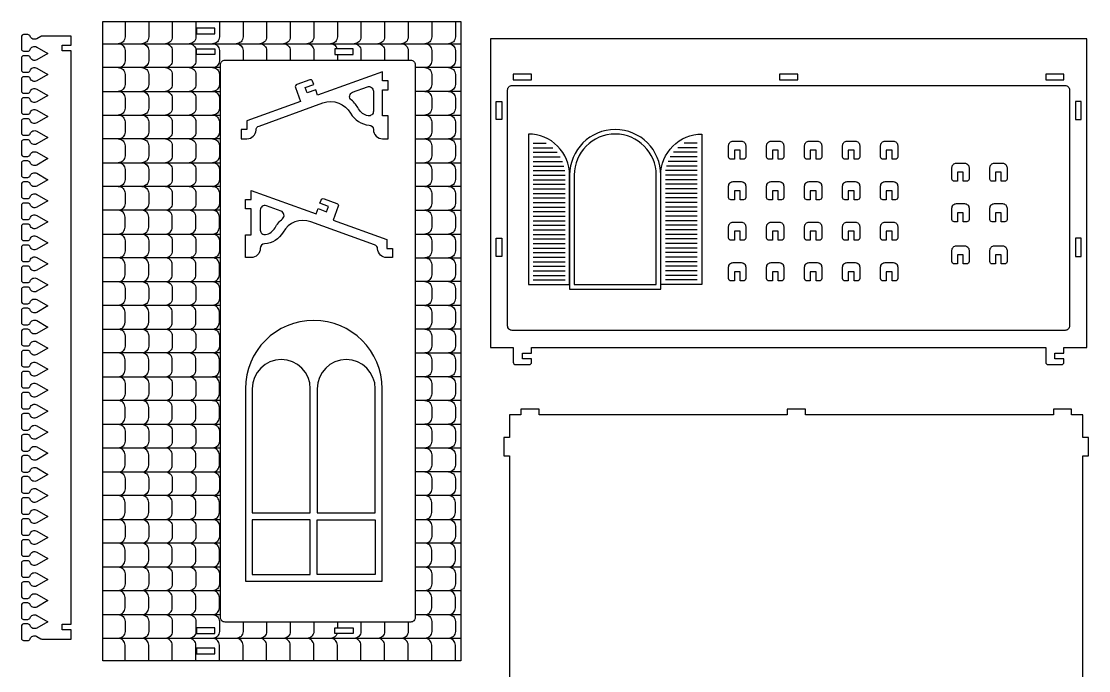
# Model space of a CAD drawing. Extents: x 3552 to 4690, y 1219 to 1952.
# Drawn here: x 4126 to 4688, y 1611 to 1952 of the extents above; entities that cross this region are included whole.
import ezdxf

# ---------------------------------------------------------------- set-up
doc = ezdxf.new("R2010")
doc.units = 0
doc.header["$MEASUREMENT"] = 0
doc.layers.add('LAYER1', color=18, linetype='CONTINUOUS')

msp = doc.modelspace()

# ---------------------------------------------------------------- linework, layer by layer
at = {"layer": 'LAYER1'}
for points in [[(4357.67, 1615.74), (4169.18, 1615.74), (4169.18, 1952.46), (4357.67, 1952.46)], [(4228.14, 1945.86), (4228.14, 1948.86), (4218.54, 1948.86), (4218.54, 1945.86)], [(4228.14, 1938.06), (4228.14, 1935.06), (4218.54, 1935.06), (4218.54, 1938.06)], [(4301.01, 1935.06), (4301.01, 1938.06), (4291.41, 1938.06), (4291.41, 1935.06)], [(4385.28, 1924.71), (4385.28, 1921.71), (4394.88, 1921.71), (4394.88, 1924.71)], [(4525.44, 1924.71), (4525.44, 1921.71), (4535.04, 1921.71), (4535.04, 1924.71)], [(4665.6, 1924.71), (4665.6, 1921.71), (4675.2, 1921.71), (4675.2, 1924.71)], [(4376.28, 1910.31), (4379.28, 1910.31), (4379.28, 1900.71), (4376.28, 1900.71)], [(4684.2, 1910.31), (4681.2, 1910.31), (4681.2, 1900.71), (4684.2, 1900.71)], [(4376.28, 1838.31), (4379.28, 1838.31), (4379.28, 1828.71), (4376.28, 1828.71)], [(4684.2, 1838.31), (4681.2, 1838.31), (4681.2, 1828.71), (4684.2, 1828.71)], [(4247.82, 1661.18), (4278.42, 1661.18), (4278.42, 1689.98), (4247.82, 1689.98)], [(4282.02, 1661.18), (4282.02, 1689.98), (4312.62, 1689.98), (4312.62, 1661.18)], [(4228.14, 1630.14), (4228.14, 1633.14), (4218.54, 1633.14), (4218.54, 1630.14)], [(4301.01, 1633.14), (4301.01, 1630.14), (4291.41, 1630.14), (4291.41, 1633.14)], [(4228.14, 1619.34), (4228.14, 1622.34), (4218.54, 1622.34), (4218.54, 1619.34)]]:
    msp.add_lwpolyline(points, close=True, dxfattribs=at)
for points in [[(4180.9, 1952.46), (4180.9, 1944.25, -0.414214), (4177.3, 1940.65)], [(4193.32, 1952.46), (4193.32, 1944.25, -0.414214), (4189.72, 1940.65)], [(4205.74, 1952.46), (4205.74, 1944.25, -0.414214), (4202.14, 1940.65)], [(4218.16, 1952.46), (4218.16, 1944.25, -0.414214), (4214.56, 1940.65)], [(4230.58, 1952.46), (4230.58, 1944.25, -0.414214), (4226.98, 1940.65)], [(4243, 1952.46), (4243, 1944.25, -0.414214), (4239.4, 1940.65)], [(4255.42, 1952.46), (4255.42, 1944.25, -0.414214), (4251.82, 1940.65)], [(4267.84, 1952.46), (4267.84, 1944.25, -0.414214), (4264.24, 1940.65)], [(4280.26, 1952.46), (4280.26, 1944.25, -0.414214), (4276.66, 1940.65)], [(4292.68, 1952.46), (4292.68, 1944.25, -0.414214), (4289.08, 1940.65)], [(4305.1, 1952.46), (4305.1, 1944.25, -0.414214), (4301.5, 1940.65)], [(4317.52, 1952.46), (4317.52, 1944.25, -0.414214), (4313.92, 1940.65)], [(4329.94, 1952.46), (4329.94, 1944.25, -0.414214), (4326.34, 1940.65)], [(4342.36, 1952.46), (4342.36, 1944.25, -0.414214), (4338.76, 1940.65)], [(4354.78, 1952.46), (4354.78, 1944.25, -0.414214), (4351.18, 1940.65)], [(4177.3, 1940.65, -0.414214), (4180.9, 1937.05), (4180.9, 1931.72, -0.414214), (4177.3, 1928.12)], [(4189.72, 1940.65, -0.414214), (4193.32, 1937.05), (4193.32, 1931.72, -0.414214), (4189.72, 1928.12)], [(4202.14, 1940.65, -0.414214), (4205.74, 1937.05), (4205.74, 1931.72, -0.414214), (4202.14, 1928.12)], [(4214.56, 1940.65, -0.414214), (4218.16, 1937.05), (4218.16, 1931.72, -0.414214), (4214.56, 1928.12)], [(4226.98, 1940.65, -0.414214), (4230.58, 1937.05), (4230.58, 1931.72, -0.414214), (4226.98, 1928.12)], [(4239.4, 1940.65, -0.414214), (4243, 1937.05), (4243, 1932.06)], [(4251.82, 1940.65, -0.414214), (4255.42, 1937.05), (4255.42, 1932.06)], [(4264.24, 1940.65, -0.414214), (4267.84, 1937.05), (4267.84, 1932.06)], [(4276.66, 1940.65, -0.414214), (4280.26, 1937.05), (4280.26, 1932.06)], [(4289.08, 1940.65, -0.332931), (4292.54, 1938.06)], [(4301.5, 1940.65, -0.414214), (4305.1, 1937.05), (4305.1, 1932.06)], [(4313.92, 1940.65, -0.414214), (4317.52, 1937.05), (4317.52, 1932.06)], [(4326.34, 1940.65, -0.414214), (4329.94, 1937.05), (4329.94, 1932.06)], [(4338.76, 1940.65, -0.414214), (4342.36, 1937.05), (4342.36, 1931.72, -0.414214), (4338.76, 1928.12)], [(4351.18, 1940.65, -0.414214), (4354.78, 1937.05), (4354.78, 1931.72, -0.414214), (4351.18, 1928.12)], [(4177.3, 1928.12, -0.414214), (4180.9, 1924.52), (4180.9, 1919.2, -0.414214), (4177.3, 1915.6)], [(4189.72, 1928.12, -0.414214), (4193.32, 1924.52), (4193.32, 1919.2, -0.414214), (4189.72, 1915.6)], [(4202.14, 1928.12, -0.414214), (4205.74, 1924.52), (4205.74, 1919.2, -0.414214), (4202.14, 1915.6)], [(4214.56, 1928.12, -0.414214), (4218.16, 1924.52), (4218.16, 1919.2, -0.414214), (4214.56, 1915.6)], [(4226.98, 1928.12, -0.414214), (4230.58, 1924.52), (4230.58, 1919.2, -0.414214), (4226.98, 1915.6)], [(4338.76, 1928.12, -0.414214), (4342.36, 1924.52), (4342.36, 1919.2, -0.414214), (4338.76, 1915.6)], [(4351.18, 1928.12, -0.414214), (4354.78, 1924.52), (4354.78, 1919.2, -0.414214), (4351.18, 1915.6)], [(4177.3, 1915.6, -0.414214), (4180.9, 1912), (4180.9, 1906.67, -0.414214), (4177.3, 1903.07)], [(4189.72, 1915.6, -0.414214), (4193.32, 1912), (4193.32, 1906.67, -0.414214), (4189.72, 1903.07)], [(4202.14, 1915.6, -0.414214), (4205.74, 1912), (4205.74, 1906.67, -0.414214), (4202.14, 1903.07)], [(4214.56, 1915.6, -0.414214), (4218.16, 1912), (4218.16, 1906.67, -0.414214), (4214.56, 1903.07)], [(4226.98, 1915.6, -0.414214), (4230.58, 1912), (4230.58, 1906.67, -0.414214), (4226.98, 1903.07)], [(4338.76, 1915.6, -0.414214), (4342.36, 1912), (4342.36, 1906.67, -0.414214), (4338.76, 1903.07)], [(4351.18, 1915.6, -0.414214), (4354.78, 1912), (4354.78, 1906.67, -0.414214), (4351.18, 1903.07)], [(4177.3, 1903.07, -0.414214), (4180.9, 1899.47), (4180.9, 1894.15, -0.414214), (4177.3, 1890.55)], [(4189.72, 1903.07, -0.414214), (4193.32, 1899.47), (4193.32, 1894.15, -0.414214), (4189.72, 1890.55)], [(4202.14, 1903.07, -0.414214), (4205.74, 1899.47), (4205.74, 1894.15, -0.414214), (4202.14, 1890.55)], [(4214.56, 1903.07, -0.414214), (4218.16, 1899.47), (4218.16, 1894.15, -0.414214), (4214.56, 1890.55)], [(4226.98, 1903.07, -0.414214), (4230.58, 1899.47), (4230.58, 1894.15, -0.414214), (4226.98, 1890.55)], [(4338.76, 1903.07, -0.414214), (4342.36, 1899.47), (4342.36, 1894.15, -0.414214), (4338.76, 1890.55)], [(4351.18, 1903.07, -0.414214), (4354.78, 1899.47), (4354.78, 1894.15, -0.414214), (4351.18, 1890.55)], [(4177.3, 1890.55, -0.414214), (4180.9, 1886.95), (4180.9, 1881.63, -0.414214), (4177.3, 1878.03)], [(4189.72, 1890.55, -0.414214), (4193.32, 1886.95), (4193.32, 1881.63, -0.414214), (4189.72, 1878.03)], [(4202.14, 1890.55, -0.414214), (4205.74, 1886.95), (4205.74, 1881.63, -0.414214), (4202.14, 1878.03)], [(4214.56, 1890.55, -0.414214), (4218.16, 1886.95), (4218.16, 1881.63, -0.414214), (4214.56, 1878.03)], [(4226.98, 1890.55, -0.414214), (4230.58, 1886.95), (4230.58, 1881.63, -0.414214), (4226.98, 1878.03)], [(4338.76, 1890.55, -0.414214), (4342.36, 1886.95), (4342.36, 1881.63, -0.414214), (4338.76, 1878.03)], [(4351.18, 1890.55, -0.414214), (4354.78, 1886.95), (4354.78, 1881.63, -0.414214), (4351.18, 1878.03)], [(4177.3, 1878.03, -0.414214), (4180.9, 1874.43), (4180.9, 1869.1, -0.414214), (4177.3, 1865.5)], [(4189.72, 1878.03, -0.414214), (4193.32, 1874.43), (4193.32, 1869.1, -0.414214), (4189.72, 1865.5)], [(4202.14, 1878.03, -0.414214), (4205.74, 1874.43), (4205.74, 1869.1, -0.414214), (4202.14, 1865.5)], [(4214.56, 1878.03, -0.414214), (4218.16, 1874.43), (4218.16, 1869.1, -0.414214), (4214.56, 1865.5)], [(4226.98, 1878.03, -0.414214), (4230.58, 1874.43), (4230.58, 1869.1, -0.414214), (4226.98, 1865.5)], [(4338.76, 1878.03, -0.414214), (4342.36, 1874.43), (4342.36, 1869.1, -0.414214), (4338.76, 1865.5)], [(4351.18, 1878.03, -0.414214), (4354.78, 1874.43), (4354.78, 1869.1, -0.414214), (4351.18, 1865.5)], [(4177.3, 1865.5, -0.414214), (4180.9, 1861.9), (4180.9, 1856.58, -0.414214), (4177.3, 1852.98)], [(4189.72, 1865.5, -0.414214), (4193.32, 1861.9), (4193.32, 1856.58, -0.414214), (4189.72, 1852.98)], [(4202.14, 1865.5, -0.414214), (4205.74, 1861.9), (4205.74, 1856.58, -0.414214), (4202.14, 1852.98)], [(4214.56, 1865.5, -0.414214), (4218.16, 1861.9), (4218.16, 1856.58, -0.414214), (4214.56, 1852.98)], [(4226.98, 1865.5, -0.414214), (4230.58, 1861.9), (4230.58, 1856.58, -0.414214), (4226.98, 1852.98)], [(4338.76, 1865.5, -0.414214), (4342.36, 1861.9), (4342.36, 1856.58, -0.414214), (4338.76, 1852.98)], [(4351.18, 1865.5, -0.414214), (4354.78, 1861.9), (4354.78, 1856.58, -0.414214), (4351.18, 1852.98)], [(4177.3, 1840.46, 0.414214), (4180.9, 1844.06), (4180.9, 1849.38, 0.414214), (4177.3, 1852.98)], [(4189.72, 1840.46, 0.414214), (4193.32, 1844.06), (4193.32, 1849.38, 0.414214), (4189.72, 1852.98)], [(4202.14, 1840.46, 0.414214), (4205.74, 1844.06), (4205.74, 1849.38, 0.414214), (4202.14, 1852.98)], [(4214.56, 1840.46, 0.414214), (4218.16, 1844.06), (4218.16, 1849.38, 0.414214), (4214.56, 1852.98)], [(4226.98, 1840.46, 0.414214), (4230.58, 1844.06), (4230.58, 1849.38, 0.414214), (4226.98, 1852.98)], [(4338.76, 1852.98, -0.414214), (4342.36, 1849.38), (4342.36, 1844.06, -0.414214), (4338.76, 1840.46)], [(4351.18, 1852.98, -0.414214), (4354.78, 1849.38), (4354.78, 1844.06, -0.414214), (4351.18, 1840.46)], [(4177.3, 1840.46, -0.414214), (4180.9, 1836.86), (4180.9, 1831.53, -0.414214), (4177.3, 1827.93)], [(4189.72, 1840.46, -0.414214), (4193.32, 1836.86), (4193.32, 1831.53, -0.414214), (4189.72, 1827.93)], [(4202.14, 1840.46, -0.414214), (4205.74, 1836.86), (4205.74, 1831.53, -0.414214), (4202.14, 1827.93)], [(4214.56, 1840.46, -0.414214), (4218.16, 1836.86), (4218.16, 1831.53, -0.414214), (4214.56, 1827.93)], [(4226.98, 1840.46, -0.414214), (4230.58, 1836.86), (4230.58, 1831.53, -0.414214), (4226.98, 1827.93)], [(4338.76, 1840.46, -0.414214), (4342.36, 1836.86), (4342.36, 1831.53, -0.414214), (4338.76, 1827.93)], [(4351.18, 1840.46, -0.414214), (4354.78, 1836.86), (4354.78, 1831.53, -0.414214), (4351.18, 1827.93)], [(4177.3, 1815.41, 0.414214), (4180.9, 1819.01), (4180.9, 1824.33, 0.414214), (4177.3, 1827.93)], [(4189.72, 1815.41, 0.414214), (4193.32, 1819.01), (4193.32, 1824.33, 0.414214), (4189.72, 1827.93)], [(4202.14, 1815.41, 0.414214), (4205.74, 1819.01), (4205.74, 1824.33, 0.414214), (4202.14, 1827.93)], [(4214.56, 1815.41, 0.414214), (4218.16, 1819.01), (4218.16, 1824.33, 0.414214), (4214.56, 1827.93)], [(4226.98, 1815.41, 0.414214), (4230.58, 1819.01), (4230.58, 1824.33, 0.414214), (4226.98, 1827.93)], [(4338.76, 1827.93, -0.414214), (4342.36, 1824.33), (4342.36, 1819.01, -0.414214), (4338.76, 1815.41)], [(4351.18, 1827.93, -0.414214), (4354.78, 1824.33), (4354.78, 1819.01, -0.414214), (4351.18, 1815.41)], [(4177.3, 1815.41, -0.414214), (4180.9, 1811.81), (4180.9, 1806.48, -0.414214), (4177.3, 1802.88)], [(4189.72, 1815.41, -0.414214), (4193.32, 1811.81), (4193.32, 1806.48, -0.414214), (4189.72, 1802.88)], [(4202.14, 1815.41, -0.414214), (4205.74, 1811.81), (4205.74, 1806.48, -0.414214), (4202.14, 1802.88)], [(4214.56, 1815.41, -0.414214), (4218.16, 1811.81), (4218.16, 1806.48, -0.414214), (4214.56, 1802.88)], [(4226.98, 1815.41, -0.414214), (4230.58, 1811.81), (4230.58, 1806.48, -0.414214), (4226.98, 1802.88)], [(4338.76, 1815.41, -0.414214), (4342.36, 1811.81), (4342.36, 1806.48, -0.414214), (4338.76, 1802.88)], [(4351.18, 1815.41, -0.414214), (4354.78, 1811.81), (4354.78, 1806.48, -0.414214), (4351.18, 1802.88)], [(4177.3, 1790.36, 0.414214), (4180.9, 1793.96), (4180.9, 1799.28, 0.414214), (4177.3, 1802.88)], [(4189.72, 1790.36, 0.414214), (4193.32, 1793.96), (4193.32, 1799.28, 0.414214), (4189.72, 1802.88)], [(4202.14, 1790.36, 0.414214), (4205.74, 1793.96), (4205.74, 1799.28, 0.414214), (4202.14, 1802.88)], [(4214.56, 1790.36, 0.414214), (4218.16, 1793.96), (4218.16, 1799.28, 0.414214), (4214.56, 1802.88)], [(4226.98, 1790.36, 0.414214), (4230.58, 1793.96), (4230.58, 1799.28, 0.414214), (4226.98, 1802.88)], [(4338.76, 1802.88, -0.414214), (4342.36, 1799.28), (4342.36, 1793.96, -0.414214), (4338.76, 1790.36)], [(4351.18, 1802.88, -0.414214), (4354.78, 1799.28), (4354.78, 1793.96, -0.414214), (4351.18, 1790.36)], [(4177.3, 1790.36, -0.414214), (4180.9, 1786.76), (4180.9, 1781.44, -0.414214), (4177.3, 1777.84)], [(4189.72, 1790.36, -0.414214), (4193.32, 1786.76), (4193.32, 1781.44, -0.414214), (4189.72, 1777.84)], [(4202.14, 1790.36, -0.414214), (4205.74, 1786.76), (4205.74, 1781.44, -0.414214), (4202.14, 1777.84)], [(4214.56, 1790.36, -0.414214), (4218.16, 1786.76), (4218.16, 1781.44, -0.414214), (4214.56, 1777.84)], [(4226.98, 1790.36, -0.414214), (4230.58, 1786.76), (4230.58, 1781.44, -0.414214), (4226.98, 1777.84)], [(4338.76, 1790.36, -0.414214), (4342.36, 1786.76), (4342.36, 1781.44, -0.414214), (4338.76, 1777.84)], [(4351.18, 1790.36, -0.414214), (4354.78, 1786.76), (4354.78, 1781.44, -0.414214), (4351.18, 1777.84)], [(4177.3, 1765.31, 0.414214), (4180.9, 1768.91), (4180.9, 1774.24, 0.414214), (4177.3, 1777.84)], [(4189.72, 1765.31, 0.414214), (4193.32, 1768.91), (4193.32, 1774.24, 0.414214), (4189.72, 1777.84)], [(4202.14, 1765.31, 0.414214), (4205.74, 1768.91), (4205.74, 1774.24, 0.414214), (4202.14, 1777.84)], [(4214.56, 1765.31, 0.414214), (4218.16, 1768.91), (4218.16, 1774.24, 0.414214), (4214.56, 1777.84)], [(4226.98, 1765.31, 0.414214), (4230.58, 1768.91), (4230.58, 1774.24, 0.414214), (4226.98, 1777.84)], [(4338.76, 1777.84, -0.414214), (4342.36, 1774.24), (4342.36, 1768.91, -0.414214), (4338.76, 1765.31)], [(4351.18, 1777.84, -0.414214), (4354.78, 1774.24), (4354.78, 1768.91, -0.414214), (4351.18, 1765.31)], [(4177.3, 1765.31, -0.414214), (4180.9, 1761.71), (4180.9, 1756.39, -0.414214), (4177.3, 1752.79)], [(4189.72, 1765.31, -0.414214), (4193.32, 1761.71), (4193.32, 1756.39, -0.414214), (4189.72, 1752.79)], [(4202.14, 1765.31, -0.414214), (4205.74, 1761.71), (4205.74, 1756.39, -0.414214), (4202.14, 1752.79)], [(4214.56, 1765.31, -0.414214), (4218.16, 1761.71), (4218.16, 1756.39, -0.414214), (4214.56, 1752.79)], [(4226.98, 1752.79, 0.414214), (4230.58, 1756.39), (4230.58, 1761.71, 0.414214), (4226.98, 1765.31)], [(4338.76, 1765.31, -0.414214), (4342.36, 1761.71), (4342.36, 1756.39, -0.414214), (4338.76, 1752.79)], [(4351.18, 1765.31, -0.414214), (4354.78, 1761.71), (4354.78, 1756.39, -0.414214), (4351.18, 1752.79)], [(4177.3, 1740.26, 0.414214), (4180.9, 1743.86), (4180.9, 1749.19, 0.414214), (4177.3, 1752.79)], [(4189.72, 1740.26, 0.414214), (4193.32, 1743.86), (4193.32, 1749.19, 0.414214), (4189.72, 1752.79)], [(4202.14, 1740.26, 0.414214), (4205.74, 1743.86), (4205.74, 1749.19, 0.414214), (4202.14, 1752.79)], [(4214.56, 1740.26, 0.414214), (4218.16, 1743.86), (4218.16, 1749.19, 0.414214), (4214.56, 1752.79)], [(4226.98, 1740.26, 0.414214), (4230.58, 1743.86), (4230.58, 1749.19, 0.414214), (4226.98, 1752.79)], [(4338.76, 1752.79, -0.414214), (4342.36, 1749.19), (4342.36, 1743.86, -0.414214), (4338.76, 1740.26)], [(4351.18, 1752.79, -0.414214), (4354.78, 1749.19), (4354.78, 1743.86, -0.414214), (4351.18, 1740.26)], [(4177.3, 1740.26, -0.414214), (4180.9, 1736.66), (4180.9, 1731.34, -0.414214), (4177.3, 1727.74)], [(4189.72, 1740.26, -0.414214), (4193.32, 1736.66), (4193.32, 1731.34, -0.414214), (4189.72, 1727.74)], [(4202.14, 1740.26, -0.414214), (4205.74, 1736.66), (4205.74, 1731.34, -0.414214), (4202.14, 1727.74)], [(4214.56, 1740.26, -0.414214), (4218.16, 1736.66), (4218.16, 1731.34, -0.414214), (4214.56, 1727.74)], [(4226.98, 1740.26, -0.414214), (4230.58, 1736.66), (4230.58, 1731.34, -0.414214), (4226.98, 1727.74)], [(4338.76, 1740.26, -0.414214), (4342.36, 1736.66), (4342.36, 1731.34, -0.414214), (4338.76, 1727.74)], [(4351.18, 1740.26, -0.414214), (4354.78, 1736.66), (4354.78, 1731.34, -0.414214), (4351.18, 1727.74)], [(4177.3, 1715.22, 0.414214), (4180.9, 1718.82), (4180.9, 1724.14, 0.414214), (4177.3, 1727.74)], [(4189.72, 1715.22, 0.414214), (4193.32, 1718.82), (4193.32, 1724.14, 0.414214), (4189.72, 1727.74)], [(4202.14, 1715.22, 0.414214), (4205.74, 1718.82), (4205.74, 1724.14, 0.414214), (4202.14, 1727.74)], [(4214.56, 1715.22, 0.414214), (4218.16, 1718.82), (4218.16, 1724.14, 0.414214), (4214.56, 1727.74)], [(4226.98, 1715.22, 0.414214), (4230.58, 1718.82), (4230.58, 1724.14, 0.414214), (4226.98, 1727.74)], [(4338.76, 1727.74, -0.414214), (4342.36, 1724.14), (4342.36, 1718.82, -0.414214), (4338.76, 1715.22)], [(4351.18, 1727.74, -0.414214), (4354.78, 1724.14), (4354.78, 1718.82, -0.414214), (4351.18, 1715.22)], [(4177.3, 1715.22, -0.414214), (4180.9, 1711.62), (4180.9, 1706.29, -0.414214), (4177.3, 1702.69)], [(4189.72, 1715.22, -0.414214), (4193.32, 1711.62), (4193.32, 1706.29, -0.414214), (4189.72, 1702.69)], [(4202.14, 1715.22, -0.414214), (4205.74, 1711.62), (4205.74, 1706.29, -0.414214), (4202.14, 1702.69)], [(4214.56, 1715.22, -0.414214), (4218.16, 1711.62), (4218.16, 1706.29, -0.414214), (4214.56, 1702.69)], [(4226.98, 1715.22, -0.414214), (4230.58, 1711.62), (4230.58, 1706.29, -0.414214), (4226.98, 1702.69)], [(4338.76, 1715.22, -0.414214), (4342.36, 1711.62), (4342.36, 1706.29, -0.414214), (4338.76, 1702.69)], [(4351.18, 1715.22, -0.414214), (4354.78, 1711.62), (4354.78, 1706.29, -0.414214), (4351.18, 1702.69)], [(4177.3, 1690.17, 0.414214), (4180.9, 1693.77), (4180.9, 1699.09, 0.414214), (4177.3, 1702.69)], [(4189.72, 1690.17, 0.414214), (4193.32, 1693.77), (4193.32, 1699.09, 0.414214), (4189.72, 1702.69)], [(4202.14, 1690.17, 0.414214), (4205.74, 1693.77), (4205.74, 1699.09, 0.414214), (4202.14, 1702.69)], [(4214.56, 1690.17, 0.414214), (4218.16, 1693.77), (4218.16, 1699.09, 0.414214), (4214.56, 1702.69)], [(4226.98, 1690.17, 0.414214), (4230.58, 1693.77), (4230.58, 1699.09, 0.414214), (4226.98, 1702.69)], [(4338.76, 1690.17, 0.414214), (4342.36, 1693.77), (4342.36, 1699.09, 0.414214), (4338.76, 1702.69)], [(4351.18, 1690.17, 0.414214), (4354.78, 1693.77), (4354.78, 1699.09, 0.414214), (4351.18, 1702.69)], [(4177.3, 1690.17, -0.414214), (4180.9, 1686.57), (4180.9, 1681.25, -0.414214), (4177.3, 1677.65)], [(4189.72, 1690.17, -0.414214), (4193.32, 1686.57), (4193.32, 1681.25, -0.414214), (4189.72, 1677.65)], [(4202.14, 1690.17, -0.414214), (4205.74, 1686.57), (4205.74, 1681.25, -0.414214), (4202.14, 1677.65)], [(4214.56, 1690.17, -0.414214), (4218.16, 1686.57), (4218.16, 1681.25, -0.414214), (4214.56, 1677.65)], [(4226.98, 1690.17, -0.414214), (4230.58, 1686.57), (4230.58, 1681.25, -0.414214), (4226.98, 1677.65)], [(4338.76, 1690.17, -0.414214), (4342.36, 1686.57), (4342.36, 1681.25, -0.414214), (4338.76, 1677.65)], [(4351.18, 1690.17, -0.414214), (4354.78, 1686.57), (4354.78, 1681.25, -0.414214), (4351.18, 1677.65)], [(4177.3, 1665.12, 0.414214), (4180.9, 1668.72), (4180.9, 1674.05, 0.414214), (4177.3, 1677.65)], [(4189.72, 1665.12, 0.414214), (4193.32, 1668.72), (4193.32, 1674.05, 0.414214), (4189.72, 1677.65)], [(4202.14, 1665.12, 0.414214), (4205.74, 1668.72), (4205.74, 1674.05, 0.414214), (4202.14, 1677.65)], [(4214.56, 1665.12, 0.414214), (4218.16, 1668.72), (4218.16, 1674.05, 0.414214), (4214.56, 1677.65)], [(4226.98, 1665.12, 0.414214), (4230.58, 1668.72), (4230.58, 1674.05, 0.414214), (4226.98, 1677.65)], [(4338.76, 1665.12, 0.414214), (4342.36, 1668.72), (4342.36, 1674.05, 0.414214), (4338.76, 1677.65)], [(4351.18, 1665.12, 0.414214), (4354.78, 1668.72), (4354.78, 1674.05, 0.414214), (4351.18, 1677.65)], [(4177.3, 1665.12, -0.414214), (4180.9, 1661.52), (4180.9, 1656.2, -0.414214), (4177.3, 1652.6)], [(4189.72, 1665.12, -0.414214), (4193.32, 1661.52), (4193.32, 1656.2, -0.414214), (4189.72, 1652.6)], [(4202.14, 1665.12, -0.414214), (4205.74, 1661.52), (4205.74, 1656.2, -0.414214), (4202.14, 1652.6)], [(4214.56, 1665.12, -0.414214), (4218.16, 1661.52), (4218.16, 1656.2, -0.414214), (4214.56, 1652.6)], [(4226.98, 1665.12, -0.414214), (4230.58, 1661.52), (4230.58, 1656.2, -0.414214), (4226.98, 1652.6)], [(4338.76, 1665.12, -0.414214), (4342.36, 1661.52), (4342.36, 1656.2, -0.414214), (4338.76, 1652.6)], [(4351.18, 1665.12, -0.414214), (4354.78, 1661.52), (4354.78, 1656.2, -0.414214), (4351.18, 1652.6)], [(4177.3, 1640.07, 0.414214), (4180.9, 1643.67), (4180.9, 1649, 0.414214), (4177.3, 1652.6)], [(4189.72, 1640.07, 0.414214), (4193.32, 1643.67), (4193.32, 1649, 0.414214), (4189.72, 1652.6)], [(4202.14, 1640.07, 0.414214), (4205.74, 1643.67), (4205.74, 1649, 0.414214), (4202.14, 1652.6)], [(4214.56, 1640.07, 0.414214), (4218.16, 1643.67), (4218.16, 1649, 0.414214), (4214.56, 1652.6)], [(4226.98, 1640.07, 0.414214), (4230.58, 1643.67), (4230.58, 1649, 0.414214), (4226.98, 1652.6)], [(4338.76, 1640.07, 0.414214), (4342.36, 1643.67), (4342.36, 1649, 0.414214), (4338.76, 1652.6)], [(4351.18, 1640.07, 0.414214), (4354.78, 1643.67), (4354.78, 1649, 0.414214), (4351.18, 1652.6)], [(4177.3, 1640.07, -0.414214), (4180.9, 1636.47), (4180.9, 1631.15, -0.414214), (4177.3, 1627.55)], [(4189.72, 1640.07, -0.414214), (4193.32, 1636.47), (4193.32, 1631.15, -0.414214), (4189.72, 1627.55)], [(4202.14, 1640.07, -0.414214), (4205.74, 1636.47), (4205.74, 1631.15, -0.414214), (4202.14, 1627.55)], [(4214.56, 1640.07, -0.414214), (4218.16, 1636.47), (4218.16, 1631.15, -0.414214), (4214.56, 1627.55)], [(4226.98, 1640.07, -0.414214), (4230.58, 1636.47), (4230.58, 1631.15, -0.414214), (4226.98, 1627.55)], [(4243, 1636.14), (4243, 1631.15, -0.414214), (4239.4, 1627.55)], [(4255.42, 1636.14), (4255.42, 1631.15, -0.414214), (4251.82, 1627.55)], [(4267.84, 1636.14), (4267.84, 1631.15, -0.414214), (4264.24, 1627.55)], [(4280.26, 1636.14), (4280.26, 1631.15, -0.414214), (4276.66, 1627.55)], [(4305.1, 1636.14), (4305.1, 1631.15, -0.414214), (4301.5, 1627.55)], [(4317.52, 1636.14), (4317.52, 1631.15, -0.414214), (4313.92, 1627.55)], [(4329.94, 1636.14), (4329.94, 1631.15, -0.414214), (4326.34, 1627.55)], [(4338.76, 1640.07, -0.414214), (4342.36, 1636.47), (4342.36, 1631.15, -0.414214), (4338.76, 1627.55)], [(4351.18, 1640.07, -0.414214), (4354.78, 1636.47), (4354.78, 1631.15, -0.414214), (4351.18, 1627.55)], [(4292.54, 1630.14, -0.332931), (4289.08, 1627.55)], [(4180.9, 1615.74), (4180.9, 1623.95, 0.414214), (4177.3, 1627.55)], [(4193.32, 1615.74), (4193.32, 1623.95, 0.414214), (4189.72, 1627.55)], [(4205.74, 1615.74), (4205.74, 1623.95, 0.414214), (4202.14, 1627.55)], [(4218.16, 1615.74), (4218.16, 1623.95, 0.414214), (4214.56, 1627.55)], [(4230.58, 1615.74), (4230.58, 1623.95, 0.414214), (4226.98, 1627.55)], [(4243, 1615.74), (4243, 1623.95, 0.414214), (4239.4, 1627.55)], [(4255.42, 1615.74), (4255.42, 1623.95, 0.414214), (4251.82, 1627.55)], [(4267.84, 1615.74), (4267.84, 1623.95, 0.414214), (4264.24, 1627.55)], [(4280.26, 1615.74), (4280.26, 1623.95, 0.414214), (4276.66, 1627.55)], [(4292.68, 1615.74), (4292.68, 1623.95, 0.414214), (4289.08, 1627.55)], [(4305.1, 1615.74), (4305.1, 1623.95, 0.414214), (4301.5, 1627.55)], [(4317.52, 1615.74), (4317.52, 1623.95, 0.414214), (4313.92, 1627.55)], [(4329.94, 1615.74), (4329.94, 1623.95, 0.414214), (4326.34, 1627.55)], [(4342.36, 1615.74), (4342.36, 1623.95, 0.414214), (4338.76, 1627.55)], [(4354.78, 1615.74), (4354.78, 1623.95, 0.414214), (4351.18, 1627.55)]]:
    msp.add_lwpolyline(points, format="xyb", dxfattribs=at)
for points in [[(4134.35, 1943.31, -0.475677), (4130.87, 1944.64, 0.32375), (4129.73, 1945.46), (4127.48, 1945.46, 0.414214), (4126.28, 1944.26), (4126.28, 1937.98, 0.414214), (4127.48, 1936.78), (4129.73, 1936.78, 0.32375), (4130.87, 1937.6, -0.475677), (4134.35, 1938.93), (4140.16, 1935.58), (4134.35, 1932.22, -0.475677), (4130.87, 1933.55, 0.32375), (4129.73, 1934.38), (4127.48, 1934.38, 0.414214), (4126.28, 1933.18), (4126.28, 1926.89, 0.414214), (4127.48, 1925.69), (4129.73, 1925.69, 0.32375), (4130.87, 1926.52, -0.475677), (4134.35, 1927.84), (4140.16, 1924.49), (4134.35, 1921.14, -0.475677), (4130.87, 1922.47, 0.32375), (4129.73, 1923.29), (4127.48, 1923.29, 0.414214), (4126.28, 1922.09), (4126.28, 1915.81, 0.414214), (4127.48, 1914.61), (4129.73, 1914.61, 0.32375), (4130.87, 1915.43, -0.475677), (4134.35, 1916.76), (4140.16, 1913.41), (4134.35, 1910.06, -0.475677), (4130.87, 1911.38, 0.32375), (4129.73, 1912.21), (4127.48, 1912.21, 0.414214), (4126.28, 1911.01), (4126.28, 1904.72, 0.414214), (4127.48, 1903.52), (4129.73, 1903.52, 0.32375), (4130.87, 1904.35, -0.475677), (4134.35, 1905.68), (4140.16, 1902.32), (4134.35, 1898.97, -0.475677), (4130.87, 1900.3, 0.32375), (4129.73, 1901.12), (4127.48, 1901.12, 0.414214), (4126.28, 1899.92), (4126.28, 1893.64, 0.414214), (4127.48, 1892.44), (4129.73, 1892.44, 0.32375), (4130.87, 1893.26, -0.475677), (4134.35, 1894.59), (4140.16, 1891.24), (4134.35, 1887.89, -0.475677), (4130.87, 1889.22, 0.32375), (4129.73, 1890.04), (4127.48, 1890.04, 0.414214), (4126.28, 1888.84), (4126.28, 1882.56, 0.414214), (4127.48, 1881.36), (4129.73, 1881.36, 0.32375), (4130.87, 1882.18, -0.475677), (4134.35, 1883.51), (4140.16, 1880.16), (4134.35, 1876.8, -0.475677), (4130.87, 1878.13, 0.32375), (4129.73, 1878.96), (4127.48, 1878.96, 0.414214), (4126.28, 1877.76), (4126.28, 1871.47, 0.414214), (4127.48, 1870.27), (4129.73, 1870.27, 0.32375), (4130.87, 1871.1, -0.475677), (4134.35, 1872.42), (4140.16, 1869.07), (4134.35, 1865.72, -0.475677), (4130.87, 1867.05, 0.32375), (4129.73, 1867.87), (4127.48, 1867.87, 0.414214), (4126.28, 1866.67), (4126.28, 1860.39, 0.414214), (4127.48, 1859.19), (4129.73, 1859.19, 0.32375), (4130.87, 1860.01, -0.475677), (4134.35, 1861.34), (4140.16, 1857.99), (4134.35, 1854.64, -0.475677), (4130.87, 1855.96, 0.32375), (4129.73, 1856.79), (4127.48, 1856.79, 0.414214), (4126.28, 1855.59), (4126.28, 1849.3, 0.414214), (4127.48, 1848.1), (4129.73, 1848.1, 0.32375), (4130.87, 1848.93, -0.475677), (4134.35, 1850.26), (4140.16, 1846.9), (4134.35, 1843.55, -0.475677), (4130.87, 1844.88, 0.32375), (4129.73, 1845.7), (4127.48, 1845.7, 0.414214), (4126.28, 1844.5), (4126.28, 1838.22, 0.414214), (4127.48, 1837.02), (4129.73, 1837.02, 0.32375), (4130.87, 1837.84, -0.475677), (4134.35, 1839.17), (4140.16, 1835.82), (4134.35, 1832.47, -0.475677), (4130.87, 1833.8, 0.32375), (4129.73, 1834.62), (4127.48, 1834.62, 0.414214), (4126.28, 1833.42), (4126.28, 1827.14, 0.414214), (4127.48, 1825.94), (4129.73, 1825.94, 0.32375), (4130.87, 1826.76, -0.475677), (4134.35, 1828.09), (4140.16, 1824.74), (4134.35, 1821.38, -0.475677), (4130.87, 1822.71, 0.32375), (4129.73, 1823.54), (4127.48, 1823.54, 0.414214), (4126.28, 1822.34), (4126.28, 1816.05, 0.414214), (4127.48, 1814.85), (4129.73, 1814.85, 0.32375), (4130.87, 1815.68, -0.475677), (4134.35, 1817), (4140.16, 1813.65), (4134.35, 1810.3, -0.475677), (4130.87, 1811.63, 0.32375), (4129.73, 1812.45), (4127.48, 1812.45, 0.414214), (4126.28, 1811.25), (4126.28, 1804.97, 0.414214), (4127.48, 1803.77), (4129.73, 1803.77, 0.32375), (4130.87, 1804.59, -0.475677), (4134.35, 1805.92), (4140.16, 1802.57), (4134.35, 1799.22, -0.475677), (4130.87, 1800.54, 0.32375), (4129.73, 1801.37), (4127.48, 1801.37, 0.414214), (4126.28, 1800.17), (4126.28, 1793.88, 0.414214), (4127.48, 1792.68), (4129.73, 1792.68, 0.32375), (4130.87, 1793.51, -0.475677), (4134.35, 1794.84), (4140.16, 1791.48), (4134.35, 1788.13, -0.475677), (4130.87, 1789.46, 0.32375), (4129.73, 1790.28), (4127.48, 1790.28, 0.414214), (4126.28, 1789.08), (4126.28, 1782.8, 0.414214), (4127.48, 1781.6), (4129.73, 1781.6, 0.32375), (4130.87, 1782.42, -0.475677), (4134.35, 1783.75), (4140.16, 1780.4), (4134.35, 1777.05, -0.475677), (4130.87, 1778.38, 0.32375), (4129.73, 1779.2), (4127.48, 1779.2, 0.414214), (4126.28, 1778), (4126.28, 1771.72, 0.414214), (4127.48, 1770.52), (4129.73, 1770.52, 0.32375), (4130.87, 1771.34, -0.475677), (4134.35, 1772.67), (4140.16, 1769.32), (4134.35, 1765.96, -0.475677), (4130.87, 1767.29, 0.32375), (4129.73, 1768.12), (4127.48, 1768.12, 0.414214), (4126.28, 1766.92), (4126.28, 1760.63, 0.414214), (4127.48, 1759.43), (4129.73, 1759.43, 0.32375), (4130.87, 1760.26, -0.475677), (4134.35, 1761.58), (4140.16, 1758.23), (4134.35, 1754.88, -0.475677), (4130.87, 1756.21, 0.32375), (4129.73, 1757.03), (4127.48, 1757.03, 0.414214), (4126.28, 1755.83), (4126.28, 1749.55, 0.414214), (4127.48, 1748.35), (4129.73, 1748.35, 0.32375), (4130.87, 1749.17, -0.475677), (4134.35, 1750.5), (4140.16, 1747.15), (4134.35, 1743.8, -0.475677), (4130.87, 1745.12, 0.32375), (4129.73, 1745.95), (4127.48, 1745.95, 0.414214), (4126.28, 1744.75), (4126.28, 1738.46, 0.414214), (4127.48, 1737.26), (4129.73, 1737.26, 0.32375), (4130.87, 1738.09, -0.475677), (4134.35, 1739.42), (4140.16, 1736.06), (4134.35, 1732.71, -0.475677), (4130.87, 1734.04, 0.32375), (4129.73, 1734.86), (4127.48, 1734.86, 0.414214), (4126.28, 1733.66), (4126.28, 1727.38, 0.414214), (4127.48, 1726.18), (4129.73, 1726.18, 0.32375), (4130.87, 1727, -0.475677), (4134.35, 1728.33), (4140.16, 1724.98), (4134.35, 1721.63, -0.475677), (4130.87, 1722.96, 0.32375), (4129.73, 1723.78), (4127.48, 1723.78, 0.414214), (4126.28, 1722.58), (4126.28, 1716.3, 0.414214), (4127.48, 1715.1), (4129.73, 1715.1, 0.32375), (4130.87, 1715.92, -0.475677), (4134.35, 1717.25), (4140.16, 1713.9), (4134.35, 1710.54, -0.475677), (4130.87, 1711.87, 0.32375), (4129.73, 1712.7), (4127.48, 1712.7, 0.414214), (4126.28, 1711.5), (4126.28, 1705.21, 0.414214), (4127.48, 1704.01), (4129.73, 1704.01, 0.32375), (4130.87, 1704.84, -0.475677), (4134.35, 1706.16), (4140.16, 1702.81), (4134.35, 1699.46, -0.475677), (4130.87, 1700.79, 0.32375), (4129.73, 1701.61), (4127.48, 1701.61, 0.414214), (4126.28, 1700.41), (4126.28, 1694.13, 0.414214), (4127.48, 1692.93), (4129.73, 1692.93, 0.32375), (4130.87, 1693.75, -0.475677), (4134.35, 1695.08), (4140.16, 1691.73), (4134.35, 1688.38, -0.475677), (4130.87, 1689.7, 0.32375), (4129.73, 1690.53), (4127.48, 1690.53, 0.414214), (4126.28, 1689.33), (4126.28, 1683.04, 0.414214), (4127.48, 1681.84), (4129.73, 1681.84, 0.32375), (4130.87, 1682.67, -0.475677), (4134.35, 1684), (4140.16, 1680.64), (4134.35, 1677.29, -0.475677), (4130.87, 1678.62, 0.32375), (4129.73, 1679.44), (4127.48, 1679.44, 0.414214), (4126.28, 1678.24), (4126.28, 1671.96, 0.414214), (4127.48, 1670.76), (4129.73, 1670.76, 0.32375), (4130.87, 1671.58, -0.475677), (4134.35, 1672.91), (4140.16, 1669.56), (4134.35, 1666.21, -0.475677), (4130.87, 1667.54, 0.32375), (4129.73, 1668.36), (4127.48, 1668.36, 0.414214), (4126.28, 1667.16), (4126.28, 1660.88, 0.414214), (4127.48, 1659.68), (4129.73, 1659.68, 0.32375), (4130.87, 1660.5, -0.475677), (4134.35, 1661.83), (4140.16, 1658.48), (4134.35, 1655.12, -0.475677), (4130.87, 1656.45, 0.32375), (4129.73, 1657.28), (4127.48, 1657.28, 0.414214), (4126.28, 1656.08), (4126.28, 1649.79, 0.414214), (4127.48, 1648.59), (4129.73, 1648.59, 0.32375), (4130.87, 1649.42, -0.475677), (4134.35, 1650.74), (4140.16, 1647.39), (4134.35, 1644.04, -0.475677), (4130.87, 1645.37, 0.32375), (4129.73, 1646.19), (4127.48, 1646.19, 0.414214), (4126.28, 1644.99), (4126.28, 1638.71, 0.414214), (4127.48, 1637.51), (4129.73, 1637.51, 0.32375), (4130.87, 1638.33, -0.475677), (4134.35, 1639.66), (4140.16, 1636.31), (4134.35, 1632.96, -0.475677), (4130.87, 1634.28, 0.32375), (4129.73, 1635.11), (4127.48, 1635.11, 0.414214), (4126.28, 1633.91), (4126.28, 1627.62, 0.414214), (4127.48, 1626.42), (4129.73, 1626.42, 0.32375), (4130.87, 1627.25, -0.475677), (4134.35, 1628.58), (4136.49, 1627.34, 0.131652), (4137.09, 1627.18), (4152.49, 1627.18), (4152.49, 1631.98), (4147.69, 1631.98), (4147.69, 1634.98), (4152.49, 1634.98), (4152.49, 1936.9), (4147.69, 1936.9), (4147.69, 1939.9), (4152.49, 1939.9), (4152.49, 1944.7), (4137.09, 1944.7, 0.131652), (4136.49, 1944.54)], [(4687.2, 1943.21), (4373.28, 1943.21), (4373.28, 1780.71), (4385.28, 1780.71), (4385.28, 1772.91, 0.414214), (4386.48, 1771.71), (4393.68, 1771.71, 0.414214), (4394.88, 1772.91), (4394.88, 1774.71), (4390.08, 1774.71), (4390.08, 1777.71), (4394.88, 1777.71), (4394.88, 1780.71), (4665.6, 1780.71), (4665.6, 1772.91, 0.414214), (4666.8, 1771.71), (4674, 1771.71, 0.414214), (4675.2, 1772.91), (4675.2, 1774.71), (4670.4, 1774.71), (4670.4, 1777.71), (4675.2, 1777.71), (4675.2, 1780.71), (4687.2, 1780.71)], [(4333.67, 1929.66), (4333.67, 1638.54, -0.414214), (4331.27, 1636.14), (4233.54, 1636.14, -0.414214), (4231.14, 1638.54), (4231.14, 1929.66, -0.414214), (4233.54, 1932.06), (4331.27, 1932.06, -0.414214)], [(4279.61, 1920.92, 0.414214), (4278.08, 1921.64), (4271.31, 1919.19, 0.414214), (4270.58, 1917.66), (4273.24, 1910.32), (4245.05, 1900.14), (4245.05, 1895.45), (4242.05, 1895.45), (4242.05, 1890.65), (4245.05, 1890.65, 0.3991), (4249.85, 1895.2, -0.301728), (4251.43, 1897.34), (4285.07, 1909.49, -0.36851), (4299.65, 1904.02, 0.256171), (4309.4, 1897.85, -0.396051), (4311.65, 1895.45, 0.414214), (4316.45, 1890.65), (4319.45, 1890.65), (4319.45, 1902.65), (4316.45, 1902.65), (4316.45, 1916.34), (4319.45, 1916.34), (4319.45, 1921.14), (4316.45, 1921.14), (4316.45, 1925.94), (4282.26, 1913.58), (4281.24, 1916.4), (4276.73, 1914.77), (4275.71, 1917.59), (4280.23, 1919.23)], [(4311.65, 1915.68), (4311.65, 1905.11, -0.470475), (4308.8, 1902.75, -0.222915), (4303.85, 1906.34, 0.091524), (4299.98, 1911.05, -0.57735), (4300.71, 1915.14), (4308.44, 1917.94, -0.519833)], [(4678.2, 1916.31), (4678.2, 1792.11, -0.414214), (4675.8, 1789.71), (4384.68, 1789.71, -0.414214), (4382.28, 1792.11), (4382.28, 1916.31, -0.414214), (4384.68, 1918.71), (4675.8, 1918.71, -0.414214)], [(4414.94, 1871.48), (4414.94, 1811.48), (4462.94, 1811.48), (4462.94, 1871.48, 1)], [(4393.34, 1813.88), (4414.94, 1813.88), (4414.94, 1871.48, 0.414214), (4393.34, 1893.08)], [(4417.34, 1871.48), (4417.34, 1813.88), (4460.54, 1813.88), (4460.54, 1871.48, 1)], [(4484.54, 1813.88), (4462.94, 1813.88), (4462.94, 1871.48, -0.414214), (4484.54, 1893.08)], [(4498.66, 1881.01), (4498.66, 1887.01, -0.414214), (4501.06, 1889.41), (4505.26, 1889.41, -0.414214), (4507.66, 1887.01), (4507.66, 1881.01, -0.414214), (4506.46, 1879.81), (4504.66, 1879.81), (4504.66, 1884.61), (4501.66, 1884.61), (4501.66, 1879.81), (4499.86, 1879.81, -0.414214)], [(4518.67, 1881.01), (4518.67, 1887.01, -0.414214), (4521.07, 1889.41), (4525.27, 1889.41, -0.414214), (4527.67, 1887.01), (4527.67, 1881.01, -0.414214), (4526.47, 1879.81), (4524.67, 1879.81), (4524.67, 1884.61), (4521.67, 1884.61), (4521.67, 1879.81), (4519.87, 1879.81, -0.414214)], [(4538.67, 1881.01), (4538.67, 1887.01, -0.414214), (4541.07, 1889.41), (4545.27, 1889.41, -0.414214), (4547.67, 1887.01), (4547.67, 1881.01, -0.414214), (4546.47, 1879.81), (4544.67, 1879.81), (4544.67, 1884.61), (4541.67, 1884.61), (4541.67, 1879.81), (4539.87, 1879.81, -0.414214)], [(4558.67, 1881.01), (4558.67, 1887.01, -0.414214), (4561.07, 1889.41), (4565.27, 1889.41, -0.414214), (4567.67, 1887.01), (4567.67, 1881.01, -0.414214), (4566.47, 1879.81), (4564.67, 1879.81), (4564.67, 1884.61), (4561.67, 1884.61), (4561.67, 1879.81), (4559.87, 1879.81, -0.414214)], [(4578.67, 1881.01), (4578.67, 1887.01, -0.414214), (4581.07, 1889.41), (4585.27, 1889.41, -0.414214), (4587.67, 1887.01), (4587.67, 1881.01, -0.414214), (4586.47, 1879.81), (4584.67, 1879.81), (4584.67, 1884.61), (4581.67, 1884.61), (4581.67, 1879.81), (4579.87, 1879.81, -0.414214)], [(4616.22, 1869.42), (4616.22, 1875.42, -0.414214), (4618.62, 1877.82), (4622.82, 1877.82, -0.414214), (4625.22, 1875.42), (4625.22, 1869.42, -0.414214), (4624.02, 1868.22), (4622.22, 1868.22), (4622.22, 1873.02), (4619.22, 1873.02), (4619.22, 1868.22), (4617.42, 1868.22, -0.414214)], [(4636.22, 1869.42), (4636.22, 1875.42, -0.414214), (4638.62, 1877.82), (4642.82, 1877.82, -0.414214), (4645.22, 1875.42), (4645.22, 1869.42, -0.414214), (4644.02, 1868.22), (4642.22, 1868.22), (4642.22, 1873.02), (4639.22, 1873.02), (4639.22, 1868.22), (4637.42, 1868.22, -0.414214)], [(4498.66, 1859.67), (4498.66, 1865.67, -0.414214), (4501.06, 1868.07), (4505.26, 1868.07, -0.414214), (4507.66, 1865.67), (4507.66, 1859.67, -0.414214), (4506.46, 1858.47), (4504.66, 1858.47), (4504.66, 1863.27), (4501.66, 1863.27), (4501.66, 1858.47), (4499.86, 1858.47, -0.414214)], [(4518.67, 1859.67), (4518.67, 1865.67, -0.414214), (4521.07, 1868.07), (4525.27, 1868.07, -0.414214), (4527.67, 1865.67), (4527.67, 1859.67, -0.414214), (4526.47, 1858.47), (4524.67, 1858.47), (4524.67, 1863.27), (4521.67, 1863.27), (4521.67, 1858.47), (4519.87, 1858.47, -0.414214)], [(4538.67, 1859.67), (4538.67, 1865.67, -0.414214), (4541.07, 1868.07), (4545.27, 1868.07, -0.414214), (4547.67, 1865.67), (4547.67, 1859.67, -0.414214), (4546.47, 1858.47), (4544.67, 1858.47), (4544.67, 1863.27), (4541.67, 1863.27), (4541.67, 1858.47), (4539.87, 1858.47, -0.414214)], [(4558.67, 1859.67), (4558.67, 1865.67, -0.414214), (4561.07, 1868.07), (4565.27, 1868.07, -0.414214), (4567.67, 1865.67), (4567.67, 1859.67, -0.414214), (4566.47, 1858.47), (4564.67, 1858.47), (4564.67, 1863.27), (4561.67, 1863.27), (4561.67, 1858.47), (4559.87, 1858.47, -0.414214)], [(4578.67, 1859.67), (4578.67, 1865.67, -0.414214), (4581.07, 1868.07), (4585.27, 1868.07, -0.414214), (4587.67, 1865.67), (4587.67, 1859.67, -0.414214), (4586.47, 1858.47), (4584.67, 1858.47), (4584.67, 1863.27), (4581.67, 1863.27), (4581.67, 1858.47), (4579.87, 1858.47, -0.414214)], [(4284.1, 1858.34, -0.414214), (4285.64, 1859.06), (4292.41, 1856.62, -0.414214), (4293.13, 1855.08), (4290.48, 1847.75), (4318.66, 1837.56), (4318.66, 1832.88), (4321.66, 1832.88), (4321.66, 1828.08), (4318.66, 1828.08, -0.3991), (4313.87, 1832.63, 0.301728), (4312.29, 1834.76), (4278.64, 1846.92, 0.36851), (4264.06, 1841.44, -0.256171), (4254.31, 1835.27, 0.396051), (4252.06, 1832.88, -0.414214), (4247.26, 1828.08), (4244.26, 1828.08), (4244.26, 1840.08), (4247.26, 1840.08), (4247.26, 1853.76), (4244.26, 1853.76), (4244.26, 1858.56), (4247.26, 1858.56), (4247.26, 1863.36), (4281.45, 1851.01), (4282.47, 1853.83), (4286.98, 1852.2), (4288, 1855.02), (4283.49, 1856.65)], [(4252.06, 1853.1), (4252.06, 1842.53, 0.470475), (4254.91, 1840.18, 0.222915), (4259.86, 1843.76, -0.091524), (4263.74, 1848.48, 0.57735), (4263.01, 1852.57), (4255.28, 1855.36, 0.519833)], [(4616.22, 1848.08), (4616.22, 1854.08, -0.414214), (4618.62, 1856.48), (4622.82, 1856.48, -0.414214), (4625.22, 1854.08), (4625.22, 1848.08, -0.414214), (4624.02, 1846.88), (4622.22, 1846.88), (4622.22, 1851.68), (4619.22, 1851.68), (4619.22, 1846.88), (4617.42, 1846.88, -0.414214)], [(4636.22, 1848.08), (4636.22, 1854.08, -0.414214), (4638.62, 1856.48), (4642.82, 1856.48, -0.414214), (4645.22, 1854.08), (4645.22, 1848.08, -0.414214), (4644.02, 1846.88), (4642.22, 1846.88), (4642.22, 1851.68), (4639.22, 1851.68), (4639.22, 1846.88), (4637.42, 1846.88, -0.414214)], [(4498.66, 1838.34), (4498.66, 1844.34, -0.414214), (4501.06, 1846.74), (4505.26, 1846.74, -0.414214), (4507.66, 1844.34), (4507.66, 1838.34, -0.414214), (4506.46, 1837.14), (4504.66, 1837.14), (4504.66, 1841.94), (4501.66, 1841.94), (4501.66, 1837.14), (4499.86, 1837.14, -0.414214)], [(4518.67, 1838.34), (4518.67, 1844.34, -0.414214), (4521.07, 1846.74), (4525.27, 1846.74, -0.414214), (4527.67, 1844.34), (4527.67, 1838.34, -0.414214), (4526.47, 1837.14), (4524.67, 1837.14), (4524.67, 1841.94), (4521.67, 1841.94), (4521.67, 1837.14), (4519.87, 1837.14, -0.414214)], [(4538.67, 1838.34), (4538.67, 1844.34, -0.414214), (4541.07, 1846.74), (4545.27, 1846.74, -0.414214), (4547.67, 1844.34), (4547.67, 1838.34, -0.414214), (4546.47, 1837.14), (4544.67, 1837.14), (4544.67, 1841.94), (4541.67, 1841.94), (4541.67, 1837.14), (4539.87, 1837.14, -0.414214)], [(4558.67, 1838.34), (4558.67, 1844.34, -0.414214), (4561.07, 1846.74), (4565.27, 1846.74, -0.414214), (4567.67, 1844.34), (4567.67, 1838.34, -0.414214), (4566.47, 1837.14), (4564.67, 1837.14), (4564.67, 1841.94), (4561.67, 1841.94), (4561.67, 1837.14), (4559.87, 1837.14, -0.414214)], [(4578.67, 1838.34), (4578.67, 1844.34, -0.414214), (4581.07, 1846.74), (4585.27, 1846.74, -0.414214), (4587.67, 1844.34), (4587.67, 1838.34, -0.414214), (4586.47, 1837.14), (4584.67, 1837.14), (4584.67, 1841.94), (4581.67, 1841.94), (4581.67, 1837.14), (4579.87, 1837.14, -0.414214)], [(4616.22, 1825.92), (4616.22, 1831.92, -0.414214), (4618.62, 1834.32), (4622.82, 1834.32, -0.414214), (4625.22, 1831.92), (4625.22, 1825.92, -0.414214), (4624.02, 1824.72), (4622.22, 1824.72), (4622.22, 1829.52), (4619.22, 1829.52), (4619.22, 1824.72), (4617.42, 1824.72, -0.414214)], [(4636.22, 1825.92), (4636.22, 1831.92, -0.414214), (4638.62, 1834.32), (4642.82, 1834.32, -0.414214), (4645.22, 1831.92), (4645.22, 1825.92, -0.414214), (4644.02, 1824.72), (4642.22, 1824.72), (4642.22, 1829.52), (4639.22, 1829.52), (4639.22, 1824.72), (4637.42, 1824.72, -0.414214)], [(4498.66, 1817), (4498.66, 1823, -0.414214), (4501.06, 1825.4), (4505.26, 1825.4, -0.414214), (4507.66, 1823), (4507.66, 1817, -0.414214), (4506.46, 1815.8), (4504.66, 1815.8), (4504.66, 1820.6), (4501.66, 1820.6), (4501.66, 1815.8), (4499.86, 1815.8, -0.414214)], [(4518.67, 1817), (4518.67, 1823, -0.414214), (4521.07, 1825.4), (4525.27, 1825.4, -0.414214), (4527.67, 1823), (4527.67, 1817, -0.414214), (4526.47, 1815.8), (4524.67, 1815.8), (4524.67, 1820.6), (4521.67, 1820.6), (4521.67, 1815.8), (4519.87, 1815.8, -0.414214)], [(4538.67, 1817), (4538.67, 1823, -0.414214), (4541.07, 1825.4), (4545.27, 1825.4, -0.414214), (4547.67, 1823), (4547.67, 1817, -0.414214), (4546.47, 1815.8), (4544.67, 1815.8), (4544.67, 1820.6), (4541.67, 1820.6), (4541.67, 1815.8), (4539.87, 1815.8, -0.414214)], [(4558.67, 1817), (4558.67, 1823, -0.414214), (4561.07, 1825.4), (4565.27, 1825.4, -0.414214), (4567.67, 1823), (4567.67, 1817, -0.414214), (4566.47, 1815.8), (4564.67, 1815.8), (4564.67, 1820.6), (4561.67, 1820.6), (4561.67, 1815.8), (4559.87, 1815.8, -0.414214)], [(4578.67, 1817), (4578.67, 1823, -0.414214), (4581.07, 1825.4), (4585.27, 1825.4, -0.414214), (4587.67, 1823), (4587.67, 1817, -0.414214), (4586.47, 1815.8), (4584.67, 1815.8), (4584.67, 1820.6), (4581.67, 1820.6), (4581.67, 1815.8), (4579.87, 1815.8, -0.414214)], [(4316.22, 1657.58), (4316.22, 1759, 1), (4244.22, 1759), (4244.22, 1657.58)], [(4247.82, 1759), (4247.82, 1693.58), (4278.42, 1693.58), (4278.42, 1759, 1)], [(4282.02, 1759), (4282.02, 1693.58), (4312.62, 1693.58), (4312.62, 1759, 1)]]:
    msp.add_lwpolyline(points, format="xyb", close=True, dxfattribs=at)
for points in [[(4169.18, 1940.65), (4357.67, 1940.65)], [(4292.68, 1935.06), (4292.68, 1932.06)], [(4231.14, 1928.12), (4169.18, 1928.12)], [(4357.67, 1928.12), (4333.67, 1928.12)], [(4169.18, 1915.6), (4231.14, 1915.6)], [(4357.67, 1915.6), (4333.67, 1915.6)], [(4169.18, 1903.07), (4231.14, 1903.07)], [(4333.67, 1903.07), (4357.67, 1903.07)], [(4231.14, 1890.55), (4169.18, 1890.55)], [(4333.67, 1890.55), (4357.67, 1890.55)], [(4395.74, 1888.28), (4402.63, 1888.28)], [(4482.14, 1888.28), (4475.24, 1888.28)], [(4395.74, 1885.88), (4406.04, 1885.88)], [(4395.74, 1883.48), (4408.33, 1883.48)], [(4482.14, 1883.48), (4469.55, 1883.48)], [(4482.14, 1885.88), (4471.84, 1885.88)], [(4169.18, 1878.03), (4231.14, 1878.03)], [(4333.67, 1878.03), (4357.67, 1878.03)], [(4395.74, 1881.08), (4409.97, 1881.08)], [(4395.74, 1878.68), (4411.14, 1878.68)], [(4482.14, 1878.68), (4466.74, 1878.68)], [(4482.14, 1881.08), (4467.91, 1881.08)], [(4395.74, 1876.28), (4411.93, 1876.28)], [(4395.74, 1873.88), (4412.39, 1873.88)], [(4395.74, 1871.48), (4412.54, 1871.48)], [(4482.14, 1871.48), (4465.34, 1871.48)], [(4482.14, 1873.88), (4465.49, 1873.88)], [(4482.14, 1876.28), (4465.95, 1876.28)], [(4395.74, 1869.08), (4412.54, 1869.08)], [(4395.74, 1866.68), (4412.54, 1866.68)], [(4482.14, 1869.08), (4465.34, 1869.08)], [(4482.14, 1866.68), (4465.34, 1866.68)], [(4231.14, 1865.5), (4169.18, 1865.5)], [(4357.67, 1865.5), (4333.67, 1865.5)], [(4395.74, 1864.28), (4412.54, 1864.28)], [(4395.74, 1861.88), (4412.54, 1861.88)], [(4482.14, 1864.28), (4465.34, 1864.28)], [(4482.14, 1861.88), (4465.34, 1861.88)], [(4395.74, 1859.48), (4412.54, 1859.48)], [(4395.74, 1857.08), (4412.54, 1857.08)], [(4395.74, 1854.68), (4412.54, 1854.68)], [(4482.14, 1859.48), (4465.34, 1859.48)], [(4482.14, 1857.08), (4465.34, 1857.08)], [(4482.14, 1854.68), (4465.34, 1854.68)], [(4231.14, 1852.98), (4169.18, 1852.98)], [(4333.67, 1852.98), (4357.67, 1852.98)], [(4395.74, 1852.28), (4412.54, 1852.28)], [(4395.74, 1849.88), (4412.54, 1849.88)], [(4482.14, 1852.28), (4465.34, 1852.28)], [(4482.14, 1849.88), (4465.34, 1849.88)], [(4395.74, 1847.48), (4412.54, 1847.48)], [(4395.74, 1845.08), (4412.54, 1845.08)], [(4482.14, 1847.48), (4465.34, 1847.48)], [(4482.14, 1845.08), (4465.34, 1845.08)], [(4169.18, 1840.46), (4231.14, 1840.46)], [(4333.67, 1840.46), (4357.67, 1840.46)], [(4395.74, 1842.68), (4412.54, 1842.68)], [(4395.74, 1840.28), (4412.54, 1840.28)], [(4395.74, 1837.88), (4412.54, 1837.88)], [(4482.14, 1842.68), (4465.34, 1842.68)], [(4482.14, 1840.28), (4465.34, 1840.28)], [(4482.14, 1837.88), (4465.34, 1837.88)], [(4395.74, 1835.48), (4412.54, 1835.48)], [(4395.74, 1833.08), (4412.54, 1833.08)], [(4482.14, 1835.48), (4465.34, 1835.48)], [(4482.14, 1833.08), (4465.34, 1833.08)], [(4231.14, 1827.93), (4169.18, 1827.93)], [(4333.67, 1827.93), (4357.67, 1827.93)], [(4395.74, 1830.68), (4412.54, 1830.68)], [(4395.74, 1828.28), (4412.54, 1828.28)], [(4482.14, 1830.68), (4465.34, 1830.68)], [(4482.14, 1828.28), (4465.34, 1828.28)], [(4395.74, 1825.88), (4412.54, 1825.88)], [(4395.74, 1823.48), (4412.54, 1823.48)], [(4395.74, 1821.08), (4412.54, 1821.08)], [(4482.14, 1825.88), (4465.34, 1825.88)], [(4482.14, 1823.48), (4465.34, 1823.48)], [(4482.14, 1821.08), (4465.34, 1821.08)], [(4169.18, 1815.41), (4231.14, 1815.41)], [(4357.67, 1815.41), (4333.67, 1815.41)], [(4395.74, 1818.68), (4412.54, 1818.68)], [(4395.74, 1816.28), (4412.54, 1816.28)], [(4482.14, 1818.68), (4465.34, 1818.68)], [(4482.14, 1816.28), (4465.34, 1816.28)], [(4231.14, 1802.88), (4169.18, 1802.88)], [(4357.67, 1802.88), (4333.67, 1802.88)], [(4169.18, 1790.36), (4231.14, 1790.36)], [(4357.67, 1790.36), (4333.67, 1790.36)], [(4231.14, 1777.84), (4169.18, 1777.84)], [(4333.67, 1777.84), (4357.67, 1777.84)], [(4169.18, 1765.31), (4231.14, 1765.31)], [(4357.67, 1765.31), (4333.67, 1765.31)], [(4231.14, 1752.79), (4169.18, 1752.79)], [(4357.67, 1752.79), (4333.67, 1752.79)], [(4685.21, 1574.83), (4685.21, 1723.63), (4688.21, 1723.63), (4688.21, 1733.23), (4685.21, 1733.23), (4685.21, 1745.23), (4679.21, 1745.23), (4679.21, 1748.23), (4669.61, 1748.23), (4669.61, 1745.23), (4539.05, 1745.23), (4539.05, 1748.23), (4529.45, 1748.23), (4529.45, 1745.23), (4398.89, 1745.23), (4398.89, 1748.23), (4389.29, 1748.23), (4389.29, 1745.23), (4383.29, 1745.23), (4383.29, 1733.23), (4380.29, 1733.23), (4380.29, 1723.63), (4383.29, 1723.63), (4383.29, 1574.83)], [(4169.18, 1740.26), (4231.14, 1740.26)], [(4333.67, 1740.26), (4357.67, 1740.26)], [(4231.14, 1727.74), (4169.18, 1727.74)], [(4357.67, 1727.74), (4333.67, 1727.74)], [(4169.18, 1715.22), (4231.14, 1715.22)], [(4357.67, 1715.22), (4333.67, 1715.22)], [(4231.14, 1702.69), (4169.18, 1702.69)], [(4357.67, 1702.69), (4333.67, 1702.69)], [(4169.18, 1690.17), (4231.14, 1690.17)], [(4333.67, 1690.17), (4357.67, 1690.17)], [(4231.14, 1677.65), (4169.18, 1677.65)], [(4357.67, 1677.65), (4333.67, 1677.65)], [(4169.18, 1665.12), (4231.14, 1665.12)], [(4333.67, 1665.12), (4357.67, 1665.12)], [(4231.14, 1652.6), (4169.18, 1652.6)], [(4357.67, 1652.6), (4333.67, 1652.6)], [(4169.18, 1640.07), (4231.14, 1640.07)], [(4292.68, 1636.14), (4292.68, 1633.14)], [(4333.67, 1640.07), (4357.67, 1640.07)], [(4357.67, 1627.55), (4169.18, 1627.55)]]:
    msp.add_lwpolyline(points, dxfattribs=at)

doc.saveas('drawing.dxf')
